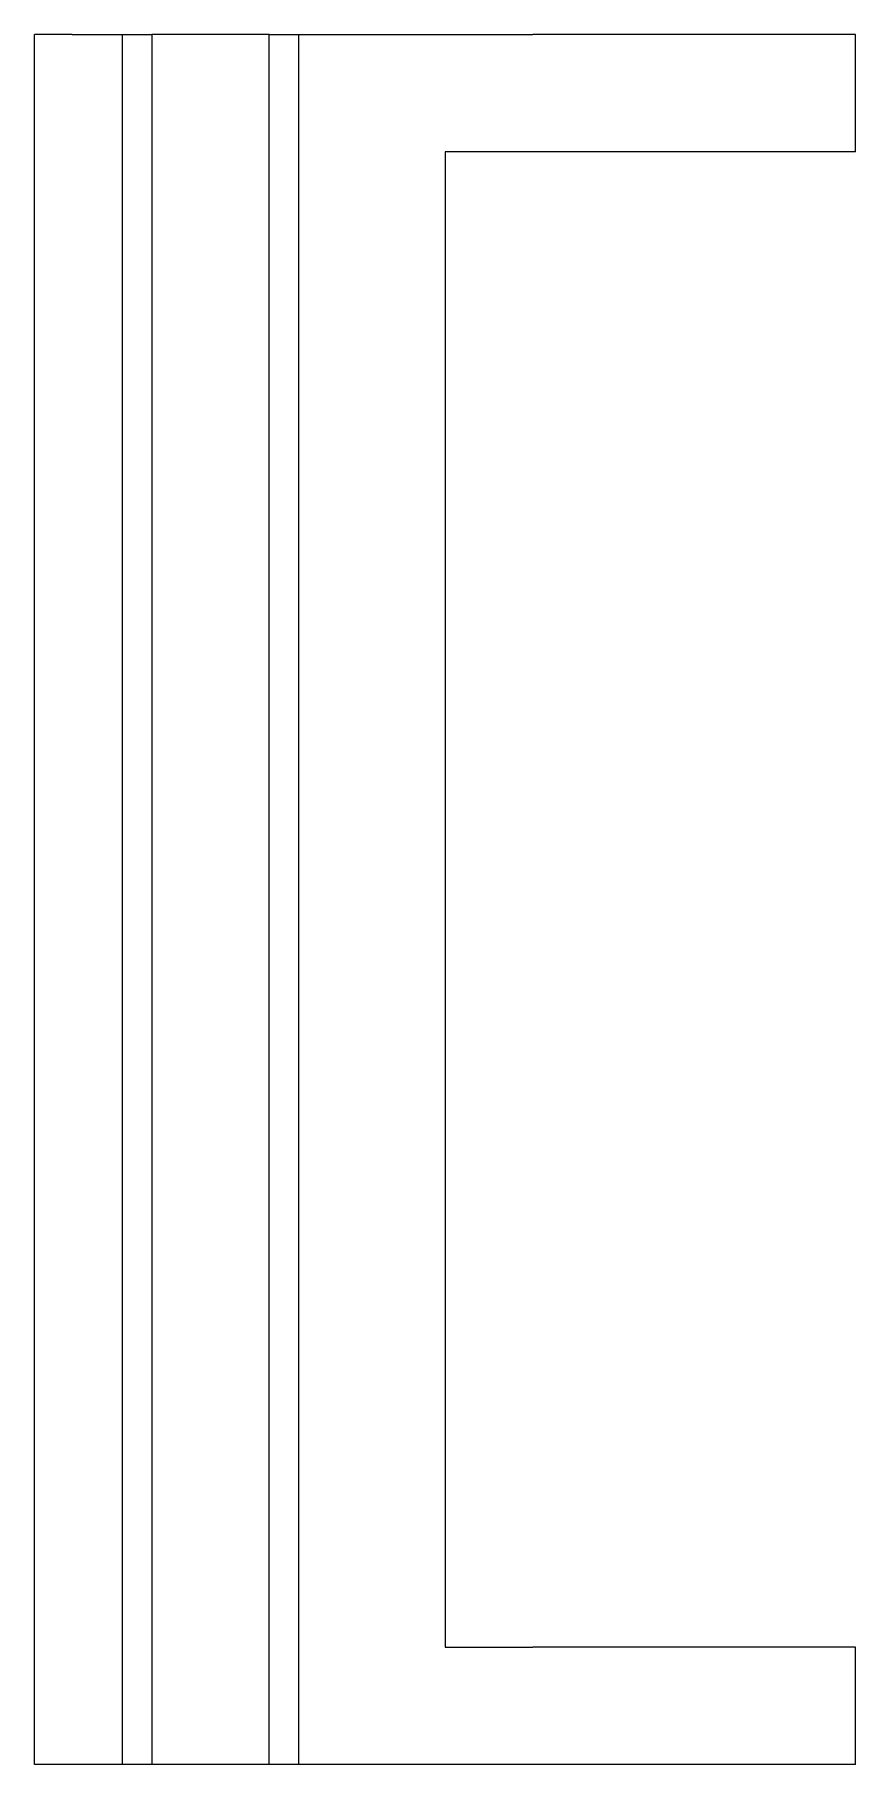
# Model space of a CAD drawing. Header units: metres. Extents: x -28 to 0, y -59 to 0.
import ezdxf

# ---------------------------------------------------------------- set-up
doc = ezdxf.new("R2010")
doc.units = ezdxf.units.M

msp = doc.modelspace()

# ---------------------------------------------------------------- linework, layer by layer
for points in [[(-28, -59), (-28, -57.82), (-28, -56.64), (-28, -55.46), (-28, -54.28), (-28, -53.1), (-28, -51.92), (-28, -50.74), (-28, -49.56), (-28, -48.38), (-28, -47.2), (-28, -46.02), (-28, -44.84), (-28, -43.66), (-28, -42.48), (-28, -41.3), (-28, -40.12), (-28, -38.94), (-28, -37.76), (-28, -36.58), (-28, -35.4), (-28, -34.22), (-28, -33.04), (-28, -31.86), (-28, -30.68), (-28, -29.5), (-28, -28.32), (-28, -27.14), (-28, -25.96), (-28, -24.78), (-28, -23.6), (-28, -22.42), (-28, -21.24), (-28, -20.06), (-28, -18.88), (-28, -17.7), (-28, -16.52), (-28, -15.34), (-28, -14.16), (-28, -12.98), (-28, -11.8), (-28, -10.62), (-28, -9.44), (-28, -8.26), (-28, -7.08), (-28, -5.9), (-28, -4.72), (-28, -3.54), (-28, -2.36), (-28, -1.18), (-28, 0)], [(-26.714, 0), (-26.762, 0), (-26.81, 0), (-26.858, 0), (-26.905, 0), (-26.95, 0), (-26.995, 0), (-27.04, 0), (-27.082, 0), (-27.123, 0), (-27.165, 0), (-27.206, 0), (-27.244, 0), (-27.283, 0), (-27.321, 0), (-27.357, 0), (-27.392, 0), (-27.427, 0), (-27.461, 0), (-27.493, 0), (-27.524, 0), (-27.556, 0), (-27.586, 0), (-27.613, 0), (-27.641, 0), (-27.669, 0), (-27.694, 0), (-27.718, 0), (-27.743, 0), (-27.765, 0), (-27.786, 0), (-27.807, 0), (-27.828, 0), (-27.845, 0), (-27.862, 0), (-27.879, 0), (-27.895, 0), (-27.908, 0), (-27.922, 0), (-27.935, 0), (-27.946, 0), (-27.955, 0), (-27.965, 0), (-27.974, 0), (-27.979, 0), (-27.985, 0), (-27.991, 0), (-27.994, 0), (-27.996, 0), (-27.998, 0), (-28, 0)], [(-26.714, 0), (-26.65, 0), (-26.586, 0), (-26.522, 0), (-26.46, 0), (-26.4, 0), (-26.34, 0), (-26.281, 0), (-26.224, 0), (-26.169, 0), (-26.113, 0), (-26.059, 0), (-26.008, 0), (-25.957, 0), (-25.905, 0), (-25.857, 0), (-25.811, 0), (-25.764, 0), (-25.718, 0), (-25.676, 0), (-25.634, 0), (-25.592, 0), (-25.553, 0), (-25.515, 0), (-25.478, 0), (-25.441, 0), (-25.408, 0), (-25.376, 0), (-25.343, 0), (-25.313, 0), (-25.285, 0), (-25.257, 0), (-25.23, 0), (-25.206, 0), (-25.184, 0), (-25.161, 0), (-25.14, 0), (-25.122, 0), (-25.104, 0), (-25.087, 0), (-25.073, 0), (-25.06, 0), (-25.047, 0), (-25.035, 0), (-25.028, 0), (-25.02, 0), (-25.012, 0), (-25.008, 0), (-25.005, 0), (-25.003, 0), (-25, 0)], [(-25, -59), (-25, -57.82), (-25, -56.64), (-25, -55.46), (-25, -54.28), (-25, -53.1), (-25, -51.92), (-25, -50.74), (-25, -49.56), (-25, -48.38), (-25, -47.2), (-25, -46.02), (-25, -44.84), (-25, -43.66), (-25, -42.48), (-25, -41.3), (-25, -40.12), (-25, -38.94), (-25, -37.76), (-25, -36.58), (-25, -35.4), (-25, -34.22), (-25, -33.04), (-25, -31.86), (-25, -30.68), (-25, -29.5), (-25, -28.32), (-25, -27.14), (-25, -25.96), (-25, -24.78), (-25, -23.6), (-25, -22.42), (-25, -21.24), (-25, -20.06), (-25, -18.88), (-25, -17.7), (-25, -16.52), (-25, -15.34), (-25, -14.16), (-25, -12.98), (-25, -11.8), (-25, -10.62), (-25, -9.44), (-25, -8.26), (-25, -7.08), (-25, -5.9), (-25, -4.72), (-25, -3.54), (-25, -2.36), (-25, -1.18), (-25, 0)], [(-25, 0), (-24.98, 0), (-24.96, 0), (-24.94, 0), (-24.92, 0), (-24.9, 0), (-24.88, 0), (-24.86, 0), (-24.84, 0), (-24.82, 0), (-24.8, 0), (-24.78, 0), (-24.76, 0), (-24.74, 0), (-24.72, 0), (-24.7, 0), (-24.68, 0), (-24.66, 0), (-24.64, 0), (-24.62, 0), (-24.6, 0), (-24.58, 0), (-24.56, 0), (-24.54, 0), (-24.52, 0), (-24.5, 0), (-24.48, 0), (-24.46, 0), (-24.44, 0), (-24.42, 0), (-24.4, 0), (-24.38, 0), (-24.36, 0), (-24.34, 0), (-24.32, 0), (-24.3, 0), (-24.28, 0), (-24.26, 0), (-24.24, 0), (-24.22, 0), (-24.2, 0), (-24.18, 0), (-24.16, 0), (-24.14, 0), (-24.12, 0), (-24.1, 0), (-24.08, 0), (-24.06, 0), (-24.04, 0), (-24.02, 0), (-24, 0)], [(-20, 0), (-20.08, 0), (-20.16, 0), (-20.24, 0), (-20.32, 0), (-20.4, 0), (-20.48, 0), (-20.56, 0), (-20.64, 0), (-20.72, 0), (-20.8, 0), (-20.88, 0), (-20.96, 0), (-21.04, 0), (-21.12, 0), (-21.2, 0), (-21.28, 0), (-21.36, 0), (-21.44, 0), (-21.52, 0), (-21.6, 0), (-21.68, 0), (-21.76, 0), (-21.84, 0), (-21.92, 0), (-22, 0), (-22.08, 0), (-22.16, 0), (-22.24, 0), (-22.32, 0), (-22.4, 0), (-22.48, 0), (-22.56, 0), (-22.64, 0), (-22.72, 0), (-22.8, 0), (-22.88, 0), (-22.96, 0), (-23.04, 0), (-23.12, 0), (-23.2, 0), (-23.28, 0), (-23.36, 0), (-23.44, 0), (-23.52, 0), (-23.6, 0), (-23.68, 0), (-23.76, 0), (-23.84, 0), (-23.92, 0), (-24, 0)], [(-24, 0), (-24, -1.18), (-24, -2.36), (-24, -3.54), (-24, -4.72), (-24, -5.9), (-24, -7.08), (-24, -8.26), (-24, -9.44), (-24, -10.62), (-24, -11.8), (-24, -12.98), (-24, -14.16), (-24, -15.34), (-24, -16.52), (-24, -17.7), (-24, -18.88), (-24, -20.06), (-24, -21.24), (-24, -22.42), (-24, -23.6), (-24, -24.78), (-24, -25.96), (-24, -27.14), (-24, -28.32), (-24, -29.5), (-24, -30.68), (-24, -31.86), (-24, -33.04), (-24, -34.22), (-24, -35.4), (-24, -36.58), (-24, -37.76), (-24, -38.94), (-24, -40.12), (-24, -41.3), (-24, -42.48), (-24, -43.66), (-24, -44.84), (-24, -46.02), (-24, -47.2), (-24, -48.38), (-24, -49.56), (-24, -50.74), (-24, -51.92), (-24, -53.1), (-24, -54.28), (-24, -55.46), (-24, -56.64), (-24, -57.82), (-24, -59)], [(-20, -59), (-20, -57.82), (-20, -56.64), (-20, -55.46), (-20, -54.28), (-20, -53.1), (-20, -51.92), (-20, -50.74), (-20, -49.56), (-20, -48.38), (-20, -47.2), (-20, -46.02), (-20, -44.84), (-20, -43.66), (-20, -42.48), (-20, -41.3), (-20, -40.12), (-20, -38.94), (-20, -37.76), (-20, -36.58), (-20, -35.4), (-20, -34.22), (-20, -33.04), (-20, -31.86), (-20, -30.68), (-20, -29.5), (-20, -28.32), (-20, -27.14), (-20, -25.96), (-20, -24.78), (-20, -23.6), (-20, -22.42), (-20, -21.24), (-20, -20.06), (-20, -18.88), (-20, -17.7), (-20, -16.52), (-20, -15.34), (-20, -14.16), (-20, -12.98), (-20, -11.8), (-20, -10.62), (-20, -9.44), (-20, -8.26), (-20, -7.08), (-20, -5.9), (-20, -4.72), (-20, -3.54), (-20, -2.36), (-20, -1.18), (-20, 0)], [(-20, 0), (-19.98, 0), (-19.96, 0), (-19.94, 0), (-19.92, 0), (-19.9, 0), (-19.88, 0), (-19.86, 0), (-19.84, 0), (-19.82, 0), (-19.8, 0), (-19.78, 0), (-19.76, 0), (-19.74, 0), (-19.72, 0), (-19.7, 0), (-19.68, 0), (-19.66, 0), (-19.64, 0), (-19.62, 0), (-19.6, 0), (-19.58, 0), (-19.56, 0), (-19.54, 0), (-19.52, 0), (-19.5, 0), (-19.48, 0), (-19.46, 0), (-19.44, 0), (-19.42, 0), (-19.4, 0), (-19.38, 0), (-19.36, 0), (-19.34, 0), (-19.32, 0), (-19.3, 0), (-19.28, 0), (-19.26, 0), (-19.24, 0), (-19.22, 0), (-19.2, 0), (-19.18, 0), (-19.16, 0), (-19.14, 0), (-19.12, 0), (-19.1, 0), (-19.08, 0), (-19.06, 0), (-19.04, 0), (-19.02, 0), (-19, 0)], [(-19, 0), (-19, -1.18), (-19, -2.36), (-19, -3.54), (-19, -4.72), (-19, -5.9), (-19, -7.08), (-19, -8.26), (-19, -9.44), (-19, -10.62), (-19, -11.8), (-19, -12.98), (-19, -14.16), (-19, -15.34), (-19, -16.52), (-19, -17.7), (-19, -18.88), (-19, -20.06), (-19, -21.24), (-19, -22.42), (-19, -23.6), (-19, -24.78), (-19, -25.96), (-19, -27.14), (-19, -28.32), (-19, -29.5), (-19, -30.68), (-19, -31.86), (-19, -33.04), (-19, -34.22), (-19, -35.4), (-19, -36.58), (-19, -37.76), (-19, -38.94), (-19, -40.12), (-19, -41.3), (-19, -42.48), (-19, -43.66), (-19, -44.84), (-19, -46.02), (-19, -47.2), (-19, -48.38), (-19, -49.56), (-19, -50.74), (-19, -51.92), (-19, -53.1), (-19, -54.28), (-19, -55.46), (-19, -56.64), (-19, -57.82), (-19, -59)], [(-19, 0), (-18.986, 0), (-18.972, 0), (-18.958, 0), (-18.932, 0), (-18.89, 0), (-18.848, 0), (-18.805, 0), (-18.74, 0), (-18.67, 0), (-18.601, 0), (-18.524, 0), (-18.427, 0), (-18.331, 0), (-18.235, 0), (-18.121, 0), (-17.999, 0), (-17.878, 0), (-17.753, 0), (-17.608, 0), (-17.462, 0), (-17.317, 0), (-17.159, 0), (-16.992, 0), (-16.824, 0), (-16.657, 0), (-16.47, 0), (-16.282, 0), (-16.095, 0), (-15.9, 0), (-15.695, 0), (-15.49, 0), (-15.286, 0), (-15.068, 0), (-14.848, 0), (-14.628, 0), (-14.405, 0), (-14.173, 0), (-13.941, 0), (-13.709, 0), (-13.47, 0), (-13.228, 0), (-12.987, 0), (-12.745, 0), (-12.497, 0), (-12.249, 0), (-12.002, 0), (-11.752, 0), (-11.502, 0), (-11.251, 0), (-11, 0)], [(-5, 0), (-5.12, 0), (-5.24, 0), (-5.36, 0), (-5.48, 0), (-5.6, 0), (-5.72, 0), (-5.84, 0), (-5.96, 0), (-6.08, 0), (-6.2, 0), (-6.32, 0), (-6.44, 0), (-6.56, 0), (-6.68, 0), (-6.8, 0), (-6.92, 0), (-7.04, 0), (-7.16, 0), (-7.28, 0), (-7.4, 0), (-7.52, 0), (-7.64, 0), (-7.76, 0), (-7.88, 0), (-8, 0), (-8.12, 0), (-8.24, 0), (-8.36, 0), (-8.48, 0), (-8.6, 0), (-8.72, 0), (-8.84, 0), (-8.96, 0), (-9.08, 0), (-9.2, 0), (-9.32, 0), (-9.44, 0), (-9.56, 0), (-9.68, 0), (-9.8, 0), (-9.92, 0), (-10.04, 0), (-10.16, 0), (-10.28, 0), (-10.4, 0), (-10.52, 0), (-10.64, 0), (-10.76, 0), (-10.88, 0), (-11, 0)], [(0, 0), (-0.009, 0), (-0.018, 0), (-0.026, 0), (-0.043, 0), (-0.069, 0), (-0.095, 0), (-0.122, 0), (-0.163, 0), (-0.206, 0), (-0.25, 0), (-0.298, 0), (-0.358, 0), (-0.418, 0), (-0.478, 0), (-0.549, 0), (-0.625, 0), (-0.701, 0), (-0.779, 0), (-0.87, 0), (-0.961, 0), (-1.052, 0), (-1.151, 0), (-1.255, 0), (-1.36, 0), (-1.464, 0), (-1.582, 0), (-1.699, 0), (-1.816, 0), (-1.937, 0), (-2.065, 0), (-2.194, 0), (-2.322, 0), (-2.458, 0), (-2.595, 0), (-2.732, 0), (-2.872, 0), (-3.017, 0), (-3.162, 0), (-3.307, 0), (-3.456, 0), (-3.607, 0), (-3.758, 0), (-3.91, 0), (-4.064, 0), (-4.219, 0), (-4.374, 0), (-4.53, 0), (-4.686, 0), (-4.843, 0), (-5, 0)], [(0, -4), (0, -3.92), (0, -3.84), (0, -3.76), (0, -3.68), (0, -3.6), (0, -3.52), (0, -3.44), (0, -3.36), (0, -3.28), (0, -3.2), (0, -3.12), (0, -3.04), (0, -2.96), (0, -2.88), (0, -2.8), (0, -2.72), (0, -2.64), (0, -2.56), (0, -2.48), (0, -2.4), (0, -2.32), (0, -2.24), (0, -2.16), (0, -2.08), (0, -2), (0, -1.92), (0, -1.84), (0, -1.76), (0, -1.68), (0, -1.6), (0, -1.52), (0, -1.44), (0, -1.36), (0, -1.28), (0, -1.2), (0, -1.12), (0, -1.04), (0, -0.96), (0, -0.88), (0, -0.8), (0, -0.72), (0, -0.64), (0, -0.56), (0, -0.48), (0, -0.4), (0, -0.32), (0, -0.24), (0, -0.16), (0, -0.08), (0, 0)], [(-11, -4), (-11.061, -4), (-11.123, -4), (-11.184, -4), (-11.246, -4), (-11.307, -4), (-11.369, -4), (-11.43, -4), (-11.492, -4), (-11.553, -4), (-11.614, -4), (-11.676, -4), (-11.737, -4), (-11.798, -4), (-11.859, -4), (-11.92, -4), (-11.981, -4), (-12.043, -4), (-12.104, -4), (-12.164, -4), (-12.225, -4), (-12.286, -4), (-12.347, -4), (-12.407, -4), (-12.468, -4), (-12.528, -4), (-12.588, -4), (-12.649, -4), (-12.709, -4), (-12.769, -4), (-12.829, -4), (-12.888, -4), (-12.948, -4), (-13.008, -4), (-13.067, -4), (-13.127, -4), (-13.186, -4), (-13.245, -4), (-13.304, -4), (-13.363, -4), (-13.421, -4), (-13.48, -4), (-13.538, -4), (-13.597, -4), (-13.655, -4), (-13.713, -4), (-13.77, -4), (-13.828, -4), (-13.885, -4), (-13.943, -4), (-14, -4)], [(-14, -4), (-14, -5.02), (-14, -6.04), (-14, -7.06), (-14, -8.08), (-14, -9.1), (-14, -10.12), (-14, -11.14), (-14, -12.16), (-14, -13.18), (-14, -14.2), (-14, -15.22), (-14, -16.24), (-14, -17.26), (-14, -18.28), (-14, -19.3), (-14, -20.32), (-14, -21.34), (-14, -22.36), (-14, -23.38), (-14, -24.4), (-14, -25.42), (-14, -26.44), (-14, -27.46), (-14, -28.48), (-14, -29.5), (-14, -30.52), (-14, -31.54), (-14, -32.56), (-14, -33.58), (-14, -34.6), (-14, -35.62), (-14, -36.64), (-14, -37.66), (-14, -38.68), (-14, -39.7), (-14, -40.72), (-14, -41.74), (-14, -42.76), (-14, -43.78), (-14, -44.8), (-14, -45.82), (-14, -46.84), (-14, -47.86), (-14, -48.88), (-14, -49.9), (-14, -50.92), (-14, -51.94), (-14, -52.96), (-14, -53.98), (-14, -55)], [(-5, -4), (-5.12, -4), (-5.24, -4), (-5.36, -4), (-5.48, -4), (-5.6, -4), (-5.72, -4), (-5.84, -4), (-5.96, -4), (-6.08, -4), (-6.2, -4), (-6.32, -4), (-6.44, -4), (-6.56, -4), (-6.68, -4), (-6.8, -4), (-6.92, -4), (-7.04, -4), (-7.16, -4), (-7.28, -4), (-7.4, -4), (-7.52, -4), (-7.64, -4), (-7.76, -4), (-7.88, -4), (-8, -4), (-8.12, -4), (-8.24, -4), (-8.36, -4), (-8.48, -4), (-8.6, -4), (-8.72, -4), (-8.84, -4), (-8.96, -4), (-9.08, -4), (-9.2, -4), (-9.32, -4), (-9.44, -4), (-9.56, -4), (-9.68, -4), (-9.8, -4), (-9.92, -4), (-10.04, -4), (-10.16, -4), (-10.28, -4), (-10.4, -4), (-10.52, -4), (-10.64, -4), (-10.76, -4), (-10.88, -4), (-11, -4)], [(0, -4), (-0.009, -4), (-0.018, -4), (-0.026, -4), (-0.043, -4), (-0.069, -4), (-0.095, -4), (-0.122, -4), (-0.163, -4), (-0.206, -4), (-0.25, -4), (-0.298, -4), (-0.358, -4), (-0.418, -4), (-0.478, -4), (-0.549, -4), (-0.625, -4), (-0.701, -4), (-0.779, -4), (-0.87, -4), (-0.961, -4), (-1.052, -4), (-1.151, -4), (-1.255, -4), (-1.36, -4), (-1.464, -4), (-1.582, -4), (-1.699, -4), (-1.816, -4), (-1.937, -4), (-2.065, -4), (-2.194, -4), (-2.322, -4), (-2.458, -4), (-2.595, -4), (-2.732, -4), (-2.872, -4), (-3.017, -4), (-3.162, -4), (-3.307, -4), (-3.456, -4), (-3.607, -4), (-3.758, -4), (-3.91, -4), (-4.064, -4), (-4.219, -4), (-4.374, -4), (-4.53, -4), (-4.686, -4), (-4.843, -4), (-5, -4)], [(-14, -55), (-13.943, -55), (-13.885, -55), (-13.828, -55), (-13.77, -55), (-13.713, -55), (-13.655, -55), (-13.597, -55), (-13.538, -55), (-13.48, -55), (-13.421, -55), (-13.363, -55), (-13.304, -55), (-13.245, -55), (-13.186, -55), (-13.127, -55), (-13.067, -55), (-13.008, -55), (-12.948, -55), (-12.888, -55), (-12.829, -55), (-12.769, -55), (-12.709, -55), (-12.649, -55), (-12.588, -55), (-12.528, -55), (-12.468, -55), (-12.407, -55), (-12.347, -55), (-12.286, -55), (-12.225, -55), (-12.164, -55), (-12.104, -55), (-12.043, -55), (-11.981, -55), (-11.92, -55), (-11.859, -55), (-11.798, -55), (-11.737, -55), (-11.676, -55), (-11.614, -55), (-11.553, -55), (-11.492, -55), (-11.43, -55), (-11.369, -55), (-11.307, -55), (-11.246, -55), (-11.184, -55), (-11.123, -55), (-11.061, -55), (-11, -55)], [(-5, -55), (-5.12, -55), (-5.24, -55), (-5.36, -55), (-5.48, -55), (-5.6, -55), (-5.72, -55), (-5.84, -55), (-5.96, -55), (-6.08, -55), (-6.2, -55), (-6.32, -55), (-6.44, -55), (-6.56, -55), (-6.68, -55), (-6.8, -55), (-6.92, -55), (-7.04, -55), (-7.16, -55), (-7.28, -55), (-7.4, -55), (-7.52, -55), (-7.64, -55), (-7.76, -55), (-7.88, -55), (-8, -55), (-8.12, -55), (-8.24, -55), (-8.36, -55), (-8.48, -55), (-8.6, -55), (-8.72, -55), (-8.84, -55), (-8.96, -55), (-9.08, -55), (-9.2, -55), (-9.32, -55), (-9.44, -55), (-9.56, -55), (-9.68, -55), (-9.8, -55), (-9.92, -55), (-10.04, -55), (-10.16, -55), (-10.28, -55), (-10.4, -55), (-10.52, -55), (-10.64, -55), (-10.76, -55), (-10.88, -55), (-11, -55)], [(0, -55), (-0.009, -55), (-0.018, -55), (-0.026, -55), (-0.043, -55), (-0.069, -55), (-0.095, -55), (-0.122, -55), (-0.163, -55), (-0.206, -55), (-0.25, -55), (-0.298, -55), (-0.358, -55), (-0.418, -55), (-0.478, -55), (-0.549, -55), (-0.625, -55), (-0.701, -55), (-0.779, -55), (-0.87, -55), (-0.961, -55), (-1.052, -55), (-1.151, -55), (-1.255, -55), (-1.36, -55), (-1.464, -55), (-1.582, -55), (-1.699, -55), (-1.816, -55), (-1.937, -55), (-2.065, -55), (-2.194, -55), (-2.322, -55), (-2.458, -55), (-2.595, -55), (-2.732, -55), (-2.872, -55), (-3.017, -55), (-3.162, -55), (-3.307, -55), (-3.456, -55), (-3.607, -55), (-3.758, -55), (-3.91, -55), (-4.064, -55), (-4.219, -55), (-4.374, -55), (-4.53, -55), (-4.686, -55), (-4.843, -55), (-5, -55)], [(0, -59), (0, -58.92), (0, -58.84), (0, -58.76), (0, -58.68), (0, -58.6), (0, -58.52), (0, -58.44), (0, -58.36), (0, -58.28), (0, -58.2), (0, -58.12), (0, -58.04), (0, -57.96), (0, -57.88), (0, -57.8), (0, -57.72), (0, -57.64), (0, -57.56), (0, -57.48), (0, -57.4), (0, -57.32), (0, -57.24), (0, -57.16), (0, -57.08), (0, -57), (0, -56.92), (0, -56.84), (0, -56.76), (0, -56.68), (0, -56.6), (0, -56.52), (0, -56.44), (0, -56.36), (0, -56.28), (0, -56.2), (0, -56.12), (0, -56.04), (0, -55.96), (0, -55.88), (0, -55.8), (0, -55.72), (0, -55.64), (0, -55.56), (0, -55.48), (0, -55.4), (0, -55.32), (0, -55.24), (0, -55.16), (0, -55.08), (0, -55)], [(-26.714, -59), (-26.762, -59), (-26.81, -59), (-26.858, -59), (-26.905, -59), (-26.95, -59), (-26.995, -59), (-27.04, -59), (-27.082, -59), (-27.123, -59), (-27.165, -59), (-27.206, -59), (-27.244, -59), (-27.283, -59), (-27.321, -59), (-27.357, -59), (-27.392, -59), (-27.427, -59), (-27.461, -59), (-27.493, -59), (-27.524, -59), (-27.556, -59), (-27.586, -59), (-27.613, -59), (-27.641, -59), (-27.669, -59), (-27.694, -59), (-27.718, -59), (-27.743, -59), (-27.765, -59), (-27.786, -59), (-27.807, -59), (-27.828, -59), (-27.845, -59), (-27.862, -59), (-27.879, -59), (-27.895, -59), (-27.908, -59), (-27.922, -59), (-27.935, -59), (-27.946, -59), (-27.955, -59), (-27.965, -59), (-27.974, -59), (-27.979, -59), (-27.985, -59), (-27.991, -59), (-27.994, -59), (-27.996, -59), (-27.998, -59), (-28, -59)], [(-25, -59), (-25.003, -59), (-25.005, -59), (-25.008, -59), (-25.012, -59), (-25.02, -59), (-25.028, -59), (-25.035, -59), (-25.047, -59), (-25.06, -59), (-25.073, -59), (-25.087, -59), (-25.104, -59), (-25.122, -59), (-25.14, -59), (-25.161, -59), (-25.184, -59), (-25.206, -59), (-25.23, -59), (-25.257, -59), (-25.285, -59), (-25.313, -59), (-25.343, -59), (-25.376, -59), (-25.408, -59), (-25.441, -59), (-25.478, -59), (-25.515, -59), (-25.553, -59), (-25.592, -59), (-25.634, -59), (-25.676, -59), (-25.718, -59), (-25.764, -59), (-25.811, -59), (-25.857, -59), (-25.905, -59), (-25.957, -59), (-26.008, -59), (-26.059, -59), (-26.113, -59), (-26.169, -59), (-26.224, -59), (-26.281, -59), (-26.34, -59), (-26.4, -59), (-26.46, -59), (-26.522, -59), (-26.586, -59), (-26.65, -59), (-26.714, -59)], [(-24, -59), (-24.02, -59), (-24.04, -59), (-24.06, -59), (-24.08, -59), (-24.1, -59), (-24.12, -59), (-24.14, -59), (-24.16, -59), (-24.18, -59), (-24.2, -59), (-24.22, -59), (-24.24, -59), (-24.26, -59), (-24.28, -59), (-24.3, -59), (-24.32, -59), (-24.34, -59), (-24.36, -59), (-24.38, -59), (-24.4, -59), (-24.42, -59), (-24.44, -59), (-24.46, -59), (-24.48, -59), (-24.5, -59), (-24.52, -59), (-24.54, -59), (-24.56, -59), (-24.58, -59), (-24.6, -59), (-24.62, -59), (-24.64, -59), (-24.66, -59), (-24.68, -59), (-24.7, -59), (-24.72, -59), (-24.74, -59), (-24.76, -59), (-24.78, -59), (-24.8, -59), (-24.82, -59), (-24.84, -59), (-24.86, -59), (-24.88, -59), (-24.9, -59), (-24.92, -59), (-24.94, -59), (-24.96, -59), (-24.98, -59), (-25, -59)], [(-20, -59), (-20.08, -59), (-20.16, -59), (-20.24, -59), (-20.32, -59), (-20.4, -59), (-20.48, -59), (-20.56, -59), (-20.64, -59), (-20.72, -59), (-20.8, -59), (-20.88, -59), (-20.96, -59), (-21.04, -59), (-21.12, -59), (-21.2, -59), (-21.28, -59), (-21.36, -59), (-21.44, -59), (-21.52, -59), (-21.6, -59), (-21.68, -59), (-21.76, -59), (-21.84, -59), (-21.92, -59), (-22, -59), (-22.08, -59), (-22.16, -59), (-22.24, -59), (-22.32, -59), (-22.4, -59), (-22.48, -59), (-22.56, -59), (-22.64, -59), (-22.72, -59), (-22.8, -59), (-22.88, -59), (-22.96, -59), (-23.04, -59), (-23.12, -59), (-23.2, -59), (-23.28, -59), (-23.36, -59), (-23.44, -59), (-23.52, -59), (-23.6, -59), (-23.68, -59), (-23.76, -59), (-23.84, -59), (-23.92, -59), (-24, -59)], [(-19, -59), (-19.02, -59), (-19.04, -59), (-19.06, -59), (-19.08, -59), (-19.1, -59), (-19.12, -59), (-19.14, -59), (-19.16, -59), (-19.18, -59), (-19.2, -59), (-19.22, -59), (-19.24, -59), (-19.26, -59), (-19.28, -59), (-19.3, -59), (-19.32, -59), (-19.34, -59), (-19.36, -59), (-19.38, -59), (-19.4, -59), (-19.42, -59), (-19.44, -59), (-19.46, -59), (-19.48, -59), (-19.5, -59), (-19.52, -59), (-19.54, -59), (-19.56, -59), (-19.58, -59), (-19.6, -59), (-19.62, -59), (-19.64, -59), (-19.66, -59), (-19.68, -59), (-19.7, -59), (-19.72, -59), (-19.74, -59), (-19.76, -59), (-19.78, -59), (-19.8, -59), (-19.82, -59), (-19.84, -59), (-19.86, -59), (-19.88, -59), (-19.9, -59), (-19.92, -59), (-19.94, -59), (-19.96, -59), (-19.98, -59), (-20, -59)], [(-11, -59), (-11.251, -59), (-11.502, -59), (-11.752, -59), (-12.002, -59), (-12.249, -59), (-12.497, -59), (-12.745, -59), (-12.987, -59), (-13.228, -59), (-13.47, -59), (-13.709, -59), (-13.941, -59), (-14.173, -59), (-14.405, -59), (-14.628, -59), (-14.848, -59), (-15.068, -59), (-15.286, -59), (-15.49, -59), (-15.695, -59), (-15.9, -59), (-16.095, -59), (-16.282, -59), (-16.47, -59), (-16.657, -59), (-16.824, -59), (-16.992, -59), (-17.159, -59), (-17.317, -59), (-17.462, -59), (-17.608, -59), (-17.753, -59), (-17.878, -59), (-17.999, -59), (-18.121, -59), (-18.235, -59), (-18.331, -59), (-18.427, -59), (-18.524, -59), (-18.601, -59), (-18.67, -59), (-18.74, -59), (-18.805, -59), (-18.848, -59), (-18.89, -59), (-18.932, -59), (-18.958, -59), (-18.972, -59), (-18.986, -59), (-19, -59)], [(-5, -59), (-5.12, -59), (-5.24, -59), (-5.36, -59), (-5.48, -59), (-5.6, -59), (-5.72, -59), (-5.84, -59), (-5.96, -59), (-6.08, -59), (-6.2, -59), (-6.32, -59), (-6.44, -59), (-6.56, -59), (-6.68, -59), (-6.8, -59), (-6.92, -59), (-7.04, -59), (-7.16, -59), (-7.28, -59), (-7.4, -59), (-7.52, -59), (-7.64, -59), (-7.76, -59), (-7.88, -59), (-8, -59), (-8.12, -59), (-8.24, -59), (-8.36, -59), (-8.48, -59), (-8.6, -59), (-8.72, -59), (-8.84, -59), (-8.96, -59), (-9.08, -59), (-9.2, -59), (-9.32, -59), (-9.44, -59), (-9.56, -59), (-9.68, -59), (-9.8, -59), (-9.92, -59), (-10.04, -59), (-10.16, -59), (-10.28, -59), (-10.4, -59), (-10.52, -59), (-10.64, -59), (-10.76, -59), (-10.88, -59), (-11, -59)], [(0, -59), (-0.009, -59), (-0.018, -59), (-0.026, -59), (-0.043, -59), (-0.069, -59), (-0.095, -59), (-0.122, -59), (-0.163, -59), (-0.206, -59), (-0.25, -59), (-0.298, -59), (-0.358, -59), (-0.418, -59), (-0.478, -59), (-0.549, -59), (-0.625, -59), (-0.701, -59), (-0.779, -59), (-0.87, -59), (-0.961, -59), (-1.052, -59), (-1.151, -59), (-1.255, -59), (-1.36, -59), (-1.464, -59), (-1.582, -59), (-1.699, -59), (-1.816, -59), (-1.937, -59), (-2.065, -59), (-2.194, -59), (-2.322, -59), (-2.458, -59), (-2.595, -59), (-2.732, -59), (-2.872, -59), (-3.017, -59), (-3.162, -59), (-3.307, -59), (-3.456, -59), (-3.607, -59), (-3.758, -59), (-3.91, -59), (-4.064, -59), (-4.219, -59), (-4.374, -59), (-4.53, -59), (-4.686, -59), (-4.843, -59), (-5, -59)]]:
    msp.add_lwpolyline(points)

doc.saveas('drawing.dxf')
